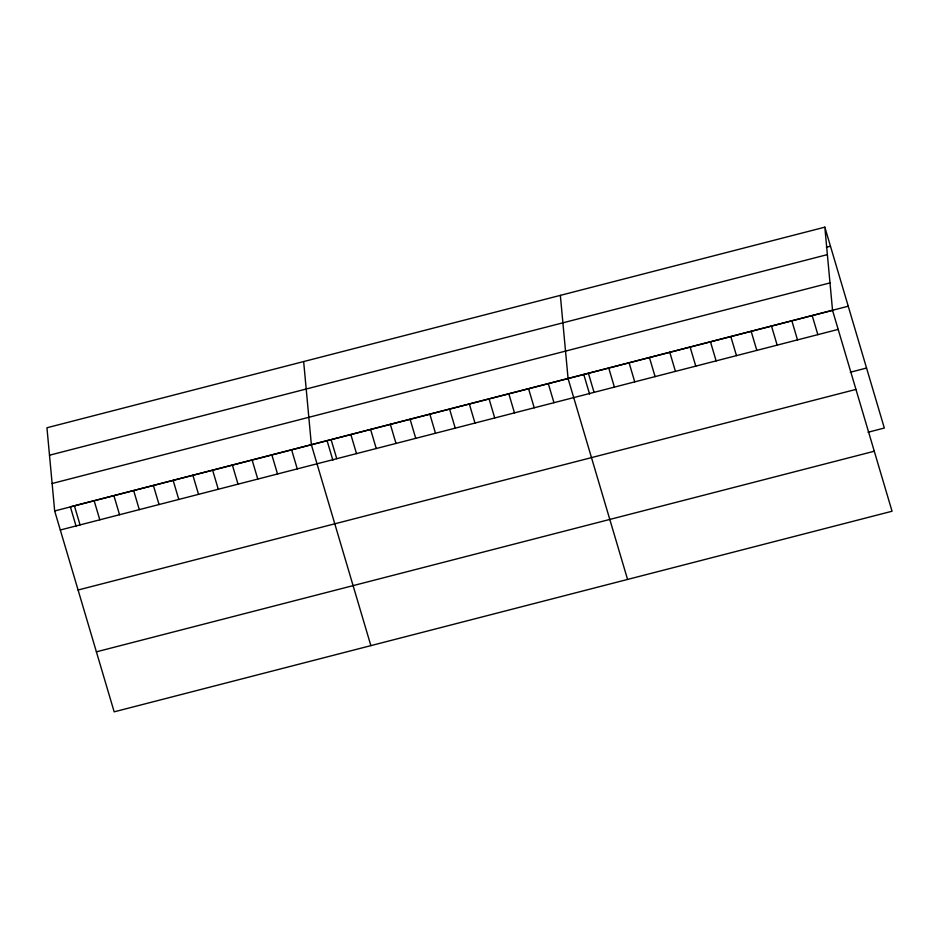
<?xml version="1.0" encoding="UTF-8"?>
<svg xmlns="http://www.w3.org/2000/svg" width="939" height="939" viewBox="0 0 939 939"><rect width="100%" height="100%" fill="white"/><g stroke="black" fill="none" stroke-linecap="round" stroke-linejoin="round"><path stroke-width="1.41" d="M824.829 227.168L46.95 427.761L54.673 510.957L114.171 711.832L892.05 511.239L832.541 310.363L824.829 227.168L884.327 428.043L868.059 432.245M826.402 247.262L830.463 246.218M49.497 455.215L827.376 254.622M52.126 483.503L829.994 282.909M806.19 317.065L70.366 506.814L76.188 526.486M807.552 316.713L848.246 306.22M54.673 510.957L832.541 310.363M60.319 529.995L838.187 329.401M850.276 372.243L866.556 368.041M78.09 590.009L855.957 389.415M96.4 651.83L874.279 451.236M812.2 315.61L817.846 334.648M791.859 320.856L797.504 339.895M771.518 326.103L777.152 345.141M751.165 331.35L756.811 350.388M730.824 336.596L736.469 355.635M710.483 341.843L716.117 360.881M690.13 347.078L695.776 366.128M669.789 352.325L675.434 371.375M649.448 357.571L655.093 376.621M629.107 362.818L634.741 381.868M608.754 368.065L614.399 387.114M588.413 373.311L594.058 392.361M583.765 374.426L589.586 394.087M627.569 579.445L568.072 378.558L560.348 295.374M548.317 383.652L553.963 402.702M528.575 388.746L534.221 407.796M508.832 393.84L514.478 412.878M489.09 398.934L494.724 417.972M469.336 404.016L474.981 423.066M449.593 409.111L455.239 428.161M429.851 414.205L435.485 433.255M410.097 419.299L415.742 438.349M390.354 424.393L396 443.431M370.612 429.475L376.246 448.525M350.857 434.569L356.503 453.619M331.115 439.663L336.761 458.713M327.065 440.614L332.887 460.286M370.87 645.633L311.372 444.757L303.649 361.562M291.63 449.851L297.264 468.89M271.876 454.946L277.521 473.984M252.133 460.028L257.779 479.078M232.391 465.122L238.025 484.172M212.637 470.216L218.282 489.266M192.894 475.31L198.54 494.36M173.152 480.404L178.786 499.442M153.397 485.486L159.043 504.536M133.655 490.581L139.301 509.631M113.912 495.675L119.546 514.725M94.158 500.769L99.804 519.819M74.416 505.863L80.061 524.901"/></g></svg>
